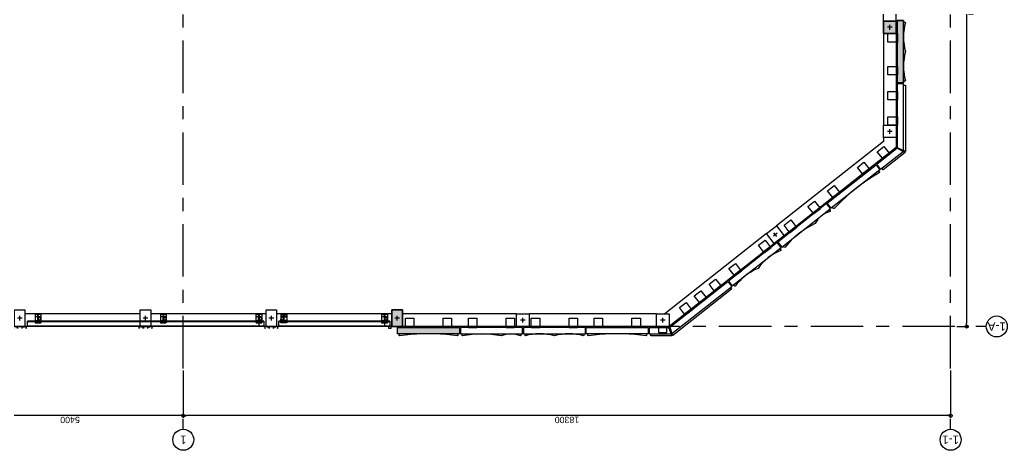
# Model space of a CAD drawing. Header units: millimetres. Extents: x 2519235 to 7246330, y 25937 to 201821.
# Drawn here: x 2951059 to 2974609, y 132537 to 142797 of the extents above; entities that cross this region are included whole.
import ezdxf
from ezdxf.enums import TextEntityAlignment as Align

# ---------------------------------------------------------------- set-up
doc = ezdxf.new("R2010")
doc.units = ezdxf.units.MM
doc.set_wipeout_variables(frame=1)
for name, pattern in [('DXK_LINE_DOT2', [3.9198, 1.9599, -1.9599]), ('HIDDEN2', [4.7625, 3.175, -1.5875]), ('TA_GL_005.00000', [13.75, 5, -1.25, 1.25, -1.25, 5])]:
    doc.linetypes.add(name, pattern=pattern)
for name, color, linetype in [('000 - 0_SYM_DWG_GRID-BUBBLE_MAIN_COLOR_1', 7, 'Continuous'), ('000 - 0_SYM_DWG_GRIDLINE_MAIN_COLOR_1', 7, 'Continuous'), ('000 - 0_SYM_DWG_GRIDLINE_MAIN_COLOR_251', 7, 'Continuous'), ('000 - CONCRETE_COL_CUT_COLOR_1', 7, 'Continuous'), ('000 - CONCRETE_COL_CUT_COLOR_5', 7, 'Continuous'), ('000 - CONCRETE_COL_HATCH_', 7, 'Continuous'), ('000 - CONCRETE_COL_WIPEOUT_', 7, 'Continuous'), ('000 - CONCRETE_PRECAST_CUT_COLOR_4', 7, 'Continuous'), ('010 - ASPG_DIMS_NOM', 7, 'Continuous'), ('_BOLT-M10', 7, 'Continuous'), ('_C-SC', 7, 'Continuous'), ('_Hatch', 7, 'Continuous'), ('_LOUVER-SB', 7, 'Continuous'), ('_PLATE-200', 7, 'Continuous'), ('_Wall-PRECAST', 7, 'Continuous'), ('A-GENM', 7, 'Continuous'), ('A-GLAZ-CURT', 7, 'Continuous'), ('S-COLS-E', 7, 'Continuous'), ('Xref-PLAN-106.940$0$_Beam', 7, 'Continuous'), ('Xref-PLAN-106.940$0$_C300x300', 7, 'Continuous'), ('Xref-PLAN-106.940$0$_C400-250', 7, 'Continuous')]:
    doc.layers.add(name, color=color, linetype=linetype)
doc.styles.add('Arial', font='arial.ttf', dxfattribs={"height": 300})
doc.styles.add('FAMELINE_FOR_CKST', font='arial.ttf')
doc.styles.add('TA', font='', dxfattribs={"height": 4.5})
doc.styles.get('TA').set_extended_font_data('Cordia New')
doc.dimstyles.new('FAMELINE-CKST_C-C', dxfattribs={"dimtxt": 0.3, "dimasz": 0.15, "dimexe": 0.1, "dimexo": 0.1, "dimgap": 0.05, "dimtad": 1, "dimzin": 0, "dimdsep": 46, "dimtxsty": 'FAMELINE_FOR_CKST', "dimblk": 'ORIGIN', "dimblk1": 'ORIGIN', "dimblk2": 'ORIGIN', "dimsah": 1, "dimcen": 0.1, "dimdle": 0.1, "dimclrd": 7, "dimclre": 7, "dimclrt": 7, "dimadec": 0, "dimazin": 0, "dimtfac": 1, "dimtix": 1, "dimtmove": 2, "dimatfit": 3, "dimfxl": 1, "dimtolj": 1, "dimtzin": 0, "dimlwd": -1, "dimlwe": -1, "dimarcsym": 0})
pattern_1 = [(45, (-1941.0177, -2436.031), (-3.367596, 3.367596), []), (45, (-1941.0177, -2433.6497), (-3.367596, 3.367596), [])]

# ---------------------------------------------------------------- blocks, each defined once
blk = doc.blocks.new('_C-SC')
at = {"layer": '_Hatch'}
h = blk.add_hatch(dxfattribs=at)
h.set_pattern_fill('STEEL', scale=1.5)
h.set_pattern_definition(pattern_1)
h.paths.add_polyline_path([(3, 67), (3, 3, 0.414214), (13, -7), (50, -7), (50, -15), (-50, -15), (-50, -7), (-13, -7, 0.414214), (-3, 3), (-3, 67, 0.414214), (-13, 77), (-50, 77), (-50, 85), (50, 85), (50, 77), (13, 77, 0.414214)])
at = {"color": 7, "linetype": 'Continuous'}
for p, q in [((70, 135), (-70, 135)), ((-70, 135), (-70, -25)), ((70, 135), (70, -25))]:
    blk.add_line(p, q, dxfattribs=at)
at = {"color": 7, "linetype": 'DXK_LINE_DOT2'}
for p, q in [((-70, 135), (-70, -25)), ((70, 135), (-70, 135)), ((70, -25), (70, 135))]:
    blk.add_line(p, q, dxfattribs=at)
at = {"color": 7, "linetype": 'HIDDEN2'}
for p, q in [((-70, -25), (-70, -65)), ((-70, -30), (-70, -65)), ((-70, -65), (70, -65)), ((-70, -65), (70, -65)), ((70, -65), (70, -25)), ((70, -30), (70, -65))]:
    blk.add_line(p, q, dxfattribs=at)
at = {"color": 7}
blk.add_lwpolyline([(-50, 85), (50, 85), (50, 77), (13, 77, 0.414214), (3, 67), (3, 3, 0.414214), (13, -7), (50, -7), (50, -15), (-50, -15), (-50, -7), (-13, -7, 0.414214), (-3, 3), (-3, 67, 0.414214), (-13, 77), (-50, 77)], format="xyb", close=True, dxfattribs=at)
for points in [[(63, 60), (3, 60), (3, 10), (63, 10)], [(63, 60), (8, 60), (8, 10), (63, 10)]]:
    blk.add_lwpolyline(points, close=True, dxfattribs=at)
at = {"layer": '_BOLT-M10', "color": 7}
for p, q in [((-12, 115), (12, 115)), ((16, 35), (-10, 35)), ((3, 42), (-3, 42)), ((3, 28), (-3, 28)), ((0, 128), (0, 102)), ((8, 42), (3, 42)), ((8, 28), (3, 28))]:
    blk.add_line(p, q, dxfattribs=at)
blk.add_lwpolyline([(-8, 110), (0, 106), (8, 110), (8, 120), (0, 124), (-8, 120)], close=True, dxfattribs=at)
for radius in [10, 6.93]:
    blk.add_circle((0, 115), radius, dxfattribs=at)
at = {"layer": 'Defpoints', "color": 7}
for p, q in [((6, -6), (-6, 6)), ((-6, -6), (6, 6))]:
    blk.add_line(p, q, dxfattribs=at)
at = {"layer": 'Defpoints', "color": 7, "linetype": 'HIDDEN2'}
for p, q in [((-12, -45), (12, -45)), ((0, -58), (0, -32))]:
    blk.add_line(p, q, dxfattribs=at)
blk.add_lwpolyline([(-8, -40), (0, -36), (8, -40), (8, -50), (0, -54), (-8, -50)], close=True, dxfattribs=at)
for radius in [10, 6.93]:
    blk.add_circle((0, -45), radius, dxfattribs=at)
blk = doc.blocks.new('_PP-LOUVER')
at = {"layer": '_Hatch'}
h = blk.add_hatch(dxfattribs=at)
h.set_pattern_fill('STEEL', scale=1.5)
h.set_pattern_definition(pattern_1)
h.paths.add_polyline_path([(3, 67), (3, 3, 0.414214), (13, -7), (50, -7), (50, -15), (-50, -15), (-50, -7), (-13, -7, 0.414214), (-3, 3), (-3, 67, 0.414214), (-13, 77), (-50, 77), (-50, 85), (50, 85), (50, 77), (13, 77, 0.414214)])
at = {"color": 7, "linetype": 'Continuous'}
for p, q in [((70, 135), (-70, 135)), ((-70, 135), (-70, -25)), ((70, 135), (70, -25))]:
    blk.add_line(p, q, dxfattribs=at)
at = {"color": 7, "linetype": 'DXK_LINE_DOT2'}
for p, q in [((-70, 135), (-70, -25)), ((70, 135), (-70, 135)), ((70, -25), (70, 135))]:
    blk.add_line(p, q, dxfattribs=at)
at = {"color": 7, "linetype": 'HIDDEN2'}
for p, q in [((-70, -25), (-70, -65)), ((-70, -30), (-70, -65)), ((-70, -65), (70, -65)), ((-70, -65), (70, -65)), ((70, -65), (70, -25)), ((70, -30), (70, -65))]:
    blk.add_line(p, q, dxfattribs=at)
at = {"color": 7}
blk.add_lwpolyline([(-50, 85), (50, 85), (50, 77), (13, 77, 0.414214), (3, 67), (3, 3, 0.414214), (13, -7), (50, -7), (50, -15), (-50, -15), (-50, -7), (-13, -7, 0.414214), (-3, 3), (-3, 67, 0.414214), (-13, 77), (-50, 77)], format="xyb", close=True, dxfattribs=at)
for points in [[(63, 60), (3, 60), (3, 10), (63, 10)], [(63, 60), (8, 60), (8, 10), (63, 10)]]:
    blk.add_lwpolyline(points, close=True, dxfattribs=at)
at = {"layer": '_BOLT-M10', "color": 7}
for p, q in [((-12, 115), (12, 115)), ((16, 35), (-10, 35)), ((3, 42), (-3, 42)), ((3, 28), (-3, 28)), ((0, 128), (0, 102)), ((8, 42), (3, 42)), ((8, 28), (3, 28))]:
    blk.add_line(p, q, dxfattribs=at)
blk.add_lwpolyline([(-8, 110), (0, 106), (8, 110), (8, 120), (0, 124), (-8, 120)], close=True, dxfattribs=at)
for radius in [10, 6.93]:
    blk.add_circle((0, 115), radius, dxfattribs=at)
at = {"layer": 'Defpoints', "color": 7}
for p, q in [((6, -6), (-6, 6)), ((-6, -6), (6, 6))]:
    blk.add_line(p, q, dxfattribs=at)
at = {"layer": 'Defpoints', "color": 7, "linetype": 'HIDDEN2'}
for p, q in [((-12, -45), (12, -45)), ((0, -58), (0, -32))]:
    blk.add_line(p, q, dxfattribs=at)
blk.add_lwpolyline([(-8, -40), (0, -36), (8, -40), (8, -50), (0, -54), (-8, -50)], close=True, dxfattribs=at)
for radius in [10, 6.93]:
    blk.add_circle((0, -45), radius, dxfattribs=at)
blk = doc.blocks.new('*U360')
at = {"color": 7}
for p, q in [((125, -25), (-2525, -25)), ((-2525, -145), (-2525, -25)), ((-2525, -30), (125, -30)), ((-2525, -35), (125, -35)), ((-2525, -135), (125, -135)), ((-2525, -140), (125, -140)), ((-2525, -145), (125, -145)), ((125, -25), (125, -145))]:
    blk.add_line(p, q, dxfattribs=at)
at = {"layer": 'Defpoints', "color": 7}
for p, q in [((6, -6), (-6, 6)), ((-6, -6), (6, 6)), ((0, 0), (0, -145))]:
    blk.add_line(p, q, dxfattribs=at)
blk = doc.blocks.new('*U359')
at = {"color": 7}
for p, q in [((125, -25), (-5515, -25)), ((-5515, -145), (-5515, -25)), ((-5515, -30), (125, -30)), ((-5515, -35), (125, -35)), ((-5515, -135), (125, -135)), ((-5515, -140), (125, -140)), ((-5515, -145), (125, -145)), ((125, -25), (125, -145))]:
    blk.add_line(p, q, dxfattribs=at)
at = {"layer": 'Defpoints', "color": 7}
for p, q in [((6, -6), (-6, 6)), ((-6, -6), (6, 6)), ((0, 0), (0, -145))]:
    blk.add_line(p, q, dxfattribs=at)
blk = doc.blocks.new('Enrance Curtain Wall Panel Edge 5a - Enrance Curtain Wall Panel Edge 5a-28915756-ENTRANCE 1 - LOWER ROOF LEVEL PLAN')
at = {"color": 7}
for p, q in [((150, 5875), (150, 6125)), ((150, 6125), (150, 5875)), ((150, 6125), (150, 5875)), ((150, 5875), (150, 6125)), ((150, 6125), (150, 5875)), ((155, 6110), (150, 6110)), ((171, 6080), (150, 6080)), ((150, 6050), (200, 6050)), ((150, 5950), (200, 5950)), ((171, 5920), (150, 5920)), ((155, 5890), (150, 5890)), ((155, 6055), (155, 6110)), ((200, 6055), (155, 6055)), ((200, 5945), (155, 5945)), ((155, 5945), (155, 5890)), ((150, 2875), (150, 3125)), ((150, 2875), (150, 3125)), ((150, 3125), (150, 2875)), ((150, 2875), (150, 3125)), ((150, 3125), (150, 2875)), ((155, 3110), (150, 3110)), ((171, 3080), (150, 3080)), ((155, 3055), (155, 3110)), ((150, 3050), (200, 3050)), ((150, 2950), (200, 2950)), ((171, 2920), (150, 2920)), ((155, 2890), (150, 2890)), ((200, 3055), (155, 3055)), ((200, 2945), (155, 2945)), ((155, 2945), (155, 2890)), ((150, -125), (150, 125)), ((150, 125), (150, -125)), ((150, 125), (150, -125)), ((150, -125), (150, 125)), ((150, 125), (150, -125)), ((155, 110), (150, 110)), ((171, 80), (150, 80)), ((150, 50), (200, 50)), ((155, 55), (155, 110)), ((200, 55), (155, 55)), ((150, -50), (200, -50)), ((171, -80), (150, -80)), ((155, -110), (150, -110)), ((200, -55), (155, -55)), ((155, -55), (155, -110)), ((150, -2875), (150, -3125)), ((150, -2875), (150, -3125)), ((150, -2875), (150, -3125)), ((150, -3125), (150, -2875)), ((150, -2875), (150, -3125)), ((155, -2890), (150, -2890)), ((171, -2920), (150, -2920)), ((150, -2950), (200, -2950)), ((150, -3050), (200, -3050)), ((155, -2945), (155, -2890)), ((200, -2945), (155, -2945)), ((200, -3055), (155, -3055)), ((155, -3055), (155, -3110)), ((171, -3080), (150, -3080)), ((155, -3110), (150, -3110))]:
    blk.add_line(p, q, dxfattribs=at)
for centre, radius, start, end in [((-165, 4360), 1830, 78.4825, 80.0828), ((-165, 4360), 1830, 78.4842, 80.0816), ((-165, 4360), 1830, 79.6928, 80.0838), ((-165, 4360), 1827, 78.4632, 80.0667), ((-165, 7640), 1827, 279.9333, 281.5368), ((-165, 7640), 1830, 279.9172, 281.5175), ((-165, 7640), 1830, 279.9184, 281.5158), ((-165, 7640), 1830, 279.9162, 280.3072), ((-165, 1360), 1830, 78.4825, 80.0828), ((-165, 1360), 1830, 79.6928, 80.0838), ((-165, 1360), 1830, 78.4842, 80.0816), ((-165, 1360), 1827, 78.4632, 80.0667), ((-165, 4640), 1827, 279.9333, 281.5368), ((-165, 4640), 1830, 279.9172, 281.5175), ((-165, 4640), 1830, 279.9184, 281.5158), ((-165, 4640), 1830, 279.9162, 280.3072), ((-165, -1640), 1830, 78.4825, 80.0828), ((-165, -1640), 1830, 78.4842, 80.0816), ((-165, -1640), 1830, 79.6928, 80.0838), ((-165, -1640), 1827, 78.4632, 80.0667), ((-165, 1640), 1827, 279.9333, 281.5368), ((-165, 1640), 1830, 279.9172, 281.5175), ((-165, 1640), 1830, 279.9184, 281.5158), ((-165, 1640), 1830, 279.9162, 280.3072), ((-165, -4640), 1830, 78.4825, 80.0828), ((-165, -4640), 1830, 78.4842, 80.0816), ((-165, -4640), 1830, 79.6928, 80.0838), ((-165, -4640), 1827, 78.4632, 80.0667), ((-165, -1360), 1827, 279.9333, 281.5368), ((-165, -1360), 1830, 279.9172, 281.5175), ((-165, -1360), 1830, 279.9184, 281.5158), ((-165, -1360), 1830, 279.9162, 280.3072)]:
    blk.add_arc(centre, radius, start, end, dxfattribs=at)
blk = doc.blocks.new('Xref-PLAN-106.940$0$_C300-300')
at = {"color": 7}
blk.add_lwpolyline([(-150, 0), (150, 0), (150, -300), (-150, -300)], close=True, dxfattribs=at)
at = {"layer": 'Defpoints', "color": 7}
for p, q in [((-56, -150), (56, -150)), ((0, -94), (0, -206))]:
    blk.add_line(p, q, dxfattribs=at)
blk = doc.blocks.new('Xref-PLAN-106.940$0$_C400-250')
at = {"color": 7}
blk.add_lwpolyline([(125, 0), (125, -400), (-125, -400), (-125, 0)], close=True, dxfattribs=at)
at = {"layer": 'Defpoints', "color": 7}
for p, q in [((-56, -200), (56, -200)), ((0, -144), (0, -256))]:
    blk.add_line(p, q, dxfattribs=at)
blk = doc.blocks.new('Xref-PLAN-106.940')
at = {"layer": 'Xref-PLAN-106.940$0$_Beam', "color": 7}
for p, q in [((121523, 21280), (124034, 23258)), ((124334, 23258), (127369, 23258)), ((127669, 23258), (130394, 23258)), ((130644, 23258), (133394, 23258)), ((133644, 23258), (136394, 23258)), ((136644, 23258), (139394, 23258)), ((121709, 21044), (124138, 22958)), ((124334, 22958), (127369, 22958)), ((127669, 22958), (130394, 22958)), ((130644, 22958), (133394, 22958)), ((133644, 22958), (136394, 22958)), ((136644, 22958), (139394, 22958)), ((118619, 18992), (121288, 21094)), ((118919, 18846), (121473, 20859)), ((118619, 18758), (118619, 18992)), ((118919, 18758), (118919, 18846)), ((118619, 16278), (118619, 18458)), ((118919, 16278), (118919, 18458)), ((118619, 15978), (118619, 12481)), ((118919, 15978), (118919, 12481))]:
    blk.add_line(p, q, dxfattribs=at)
at = {"layer": 'Xref-PLAN-106.940$0$_C300x300', "color": 7}
for p in [(124184, 23258), (127519, 23258), (118769, 18758), (118769, 16278)]:
    blk.add_blockref('Xref-PLAN-106.940$0$_C300-300', p, dxfattribs=at)
at = {"layer": 'Xref-PLAN-106.940$0$_C300x300', "color": 7, "rotation": 38.23393385939269}
blk.add_blockref('Xref-PLAN-106.940$0$_C300-300', (121406, 21187), dxfattribs=at)
at = {"layer": 'Xref-PLAN-106.940$0$_C400-250', "color": 7}
for p in [(130519, 23258), (133519, 23258), (136519, 23258), (139519, 23258)]:
    blk.add_blockref('Xref-PLAN-106.940$0$_C400-250', p, dxfattribs=at)
blk = doc.blocks.new('*U1938')
at = {"layer": '000 - 0_SYM_DWG_GRIDLINE_MAIN_COLOR_1', "color": 7}
blk.add_line((49, 0), (44, 0), dxfattribs=at)
blk.add_circle((54, 0), 5, dxfattribs=at)
at = {"layer": '000 - 0_SYM_DWG_GRIDLINE_MAIN_COLOR_251', "color": 7, "linetype": 'ByBlock', "ltscale": 5}
blk.add_line((20, 0), (-357, 0), dxfattribs=at)
at = {"layer": '000 - 0_SYM_DWG_GRIDLINE_MAIN_COLOR_251', "color": 7}
for p in [(-337, 0), (0, 0)]:
    blk.add_point(p, dxfattribs=at)
at = {"color": 7, "style": 'TA', "flags": 1}
blk.add_attdef('LOCATION', (6, -6), '', height=4.5, rotation=270, dxfattribs=at)
at = {"layer": '000 - 0_SYM_DWG_GRID-BUBBLE_MAIN_COLOR_1', "color": 7, "style": 'Arial'}
blk.add_attdef('GRID-HEAD', text='', height=4, rotation=270, dxfattribs=at).set_placement((54, 0), align=Align.MIDDLE_CENTER)
blk = doc.blocks.new('*U1937')
at = {"layer": '000 - 0_SYM_DWG_GRIDLINE_MAIN_COLOR_1', "color": 7}
blk.add_line((49, 0), (44, 0), dxfattribs=at)
blk.add_circle((54, 0), 5, dxfattribs=at)
at = {"layer": '000 - 0_SYM_DWG_GRIDLINE_MAIN_COLOR_251', "color": 7, "linetype": 'ByBlock', "ltscale": 5}
blk.add_line((20, 0), (-357, 0), dxfattribs=at)
at = {"layer": '000 - 0_SYM_DWG_GRIDLINE_MAIN_COLOR_251', "color": 7}
for p in [(-337, 0), (0, 0)]:
    blk.add_point(p, dxfattribs=at)
at = {"color": 7, "style": 'TA', "flags": 1}
blk.add_attdef('LOCATION', (6, -6), '', height=4.5, rotation=270, dxfattribs=at)
at = {"layer": '000 - 0_SYM_DWG_GRID-BUBBLE_MAIN_COLOR_1', "color": 7, "style": 'Arial'}
blk.add_attdef('GRID-HEAD', text='', height=4, rotation=270, dxfattribs=at).set_placement((54, 0), align=Align.MIDDLE_CENTER)
blk = doc.blocks.new('*U1098')
at = {"layer": '000 - 0_SYM_DWG_GRIDLINE_MAIN_COLOR_1', "color": 7}
blk.add_line((17, 0), (12, 0), dxfattribs=at)
blk.add_circle((22, 0), 5, dxfattribs=at)
at = {"layer": '000 - 0_SYM_DWG_GRIDLINE_MAIN_COLOR_251', "color": 7, "linetype": 'ByBlock', "ltscale": 5}
blk.add_line((2, 0), (-866, 0), dxfattribs=at)
at = {"layer": '000 - 0_SYM_DWG_GRIDLINE_MAIN_COLOR_251', "color": 7}
blk.add_point((0, 0), dxfattribs=at)
at = {"color": 7, "style": 'TA', "flags": 1}
blk.add_attdef('LOCATION', (6, -6), '', height=4.5, rotation=270, dxfattribs=at)
at = {"layer": '000 - 0_SYM_DWG_GRID-BUBBLE_MAIN_COLOR_1', "color": 7, "style": 'Arial'}
blk.add_attdef('GRID-HEAD', text='', height=4, rotation=180, dxfattribs=at).set_placement((22, 0), align=Align.MIDDLE_CENTER)
blk = doc.blocks.new('_Origin')
at = {"color": 7, "linetype": 'ByBlock', "lineweight": -2}
blk.add_line((0, 0), (-1, 0), dxfattribs=at)
blk.add_circle((0, 0), 0.5, dxfattribs=at)
blk = doc.blocks.new('*D1932')
at = {"layer": '010 - ASPG_DIMS_NOM', "color": 7, "transparency": 16777216}
for p, q in [((-18300, 1050), (-18300, 2175)), ((-18225, 2125), (-75, 2125)), ((0, 1050), (0, 2175))]:
    blk.add_line(p, q, dxfattribs=at)
at = {"layer": 'Defpoints', "color": 7, "transparency": 16777216}
for p in [(0, 2125), (-18300, 1000), (0, 1000)]:
    blk.add_point(p, dxfattribs=at)
at = {"layer": '010 - ASPG_DIMS_NOM', "color": 7, "transparency": 16777216, "xscale": 75, "yscale": 75, "zscale": 75, "rotation": 180}
blk.add_blockref('_Origin', (-18300, 2125), dxfattribs=at)
at = {"layer": '010 - ASPG_DIMS_NOM', "color": 7, "transparency": 16777216, "xscale": 75, "yscale": 75, "zscale": 75}
blk.add_blockref('_Origin', (0, 2125), dxfattribs=at)
at = {"layer": '010 - ASPG_DIMS_NOM', "color": 7, "transparency": 16777216, "insert": (-9150, 2227), "char_height": 150, "attachment_point": 5, "style": 'FAMELINE_FOR_CKST'}
blk.add_mtext('\\A1;18300', dxfattribs=at)
blk = doc.blocks.new('*D1933')
at = {"layer": '010 - ASPG_DIMS_NOM', "color": 7, "transparency": 16777216}
for p, q in [((0, 1050), (0, 2175)), ((75, 2125), (5325, 2125)), ((5400, 1050), (5400, 2175))]:
    blk.add_line(p, q, dxfattribs=at)
at = {"layer": 'Defpoints', "color": 7, "transparency": 16777216}
for p in [(5400, 2125), (0, 1000), (5400, 1000)]:
    blk.add_point(p, dxfattribs=at)
at = {"layer": '010 - ASPG_DIMS_NOM', "color": 7, "transparency": 16777216, "xscale": 75, "yscale": 75, "zscale": 75, "rotation": 180}
blk.add_blockref('_Origin', (0, 2125), dxfattribs=at)
at = {"layer": '010 - ASPG_DIMS_NOM', "color": 7, "transparency": 16777216, "xscale": 75, "yscale": 75, "zscale": 75}
blk.add_blockref('_Origin', (5400, 2125), dxfattribs=at)
at = {"layer": '010 - ASPG_DIMS_NOM', "color": 7, "transparency": 16777216, "insert": (2700, 2227), "char_height": 150, "attachment_point": 5, "style": 'FAMELINE_FOR_CKST'}
blk.add_mtext('\\A1;5400', dxfattribs=at)
blk = doc.blocks.new('*D1935')
at = {"layer": '010 - ASPG_DIMS_NOM', "color": 7, "transparency": 16777216}
for p, q in [((-18450, 0), (-18731, 0)), ((-18681, -15335), (-18681, -75)), ((-18450, -15410), (-18731, -15410))]:
    blk.add_line(p, q, dxfattribs=at)
at = {"layer": 'Defpoints', "color": 7, "transparency": 16777216}
for p in [(-18681, 0), (-18400, 0), (-18400, -15410)]:
    blk.add_point(p, dxfattribs=at)
at = {"layer": '010 - ASPG_DIMS_NOM', "color": 7, "transparency": 16777216, "xscale": 75, "yscale": 75, "zscale": 75}
for p, rotation in [((-18681, 0), 90), ((-18681, -15410), 270)]:
    blk.add_blockref('_Origin', p, dxfattribs=dict(at, rotation=rotation))
at = {"layer": '010 - ASPG_DIMS_NOM', "color": 7, "transparency": 16777216, "insert": (-18783, -7705), "char_height": 150, "attachment_point": 5, "rotation": 90, "style": 'FAMELINE_FOR_CKST'}
blk.add_mtext('\\A1;15410', dxfattribs=at)
blk = doc.blocks.new('*U2082')
at = {"layer": '000 - CONCRETE_COL_HATCH_'}
h = blk.add_hatch(dxfattribs=at)
h.set_pattern_fill('AR-CONC', scale=0.04)
h.set_pattern_definition([(50, (-3855.6627, -797166.8257), (7.28738676, -0.63756342), [0.762, -8.382]), (355, (-3855.663, -797166.826), (-1.40973686, 7.64227381), [0.6096, -6.70562337]), (100.4514447, (-3855.0554, -797166.879), (5.877649884, 7.004710076), [0.64760035, -7.123609784]), (46.1842, (-3855.663, -797164.794), (10.84316164, -1.68169312), [1.143, -12.573]), (96.6355576, (-3854.759, -797164.934), (9.49616536, 9.89704498), [0.97140093, -10.68542433]), (351.1841512, (-3855.663, -797164.794), (9.49616536, 9.89704498), [0.91439868, -10.05838928]), (21, (-3854.6467, -797165.3017), (6.06457565, -4.090607927), [0.762, -8.382]), (326, (-3854.647, -797165.302), (2.472081134, 7.367518645), [0.6096, -6.7056]), (71.451445, (-3854.141, -797165.6426), (8.53665677, 3.276910755), [0.64760035, -7.123597504]), (37.5, (-3855.6627, -797166.8257), (0.12354413, 3.382201555), [0, -6.62432, 0, -6.8072, 0, -6.731]), (7.5, (-3855.6627, -797166.8257), (2.6727865, 4.007222993), [0, -3.88112, 0, -6.47192, 0, -2.5654]), (327.5, (-3857.9283, -797166.8257), (5.423623807, -0.22914976), [0, -2.54, 0, -7.9248, 0, -10.5156]), (317.5, (-3858.9443, -797166.8257), (5.925167255, 1.01705964), [0, -3.302, 0, -5.26288, 0, -7.4676])])
h.paths.add_polyline_path([(0, 0), (-150, 0), (-150, 40), (-190, 40), (-200, 50), (-178, 126), (-163, 213), (-153, 301), (-150, 390), (-153, 479), (-163, 567), (-178, 654), (-200, 740), (-178, 826), (-163, 913), (-153, 1001), (-150, 1090), (-153, 1179), (-163, 1267), (-178, 1354), (-200, 1430), (-190, 1440), (-150, 1440), (-150, 1480), (0, 1480)])
at = {"layer": '000 - CONCRETE_COL_CUT_COLOR_1', "color": 7, "lineweight": -2}
blk.add_lwpolyline([(0, 0), (-150, 0), (-150, 40), (-190, 40), (-200, 50), (-178, 126), (-163, 213), (-153, 301), (-150, 390), (-153, 479), (-163, 567), (-178, 654), (-200, 740), (-178, 826), (-163, 913), (-153, 1001), (-150, 1090), (-153, 1179), (-163, 1267), (-178, 1354), (-200, 1430), (-190, 1440), (-150, 1440), (-150, 1480), (0, 1480), (0, 1480), (0, 1480), (0, 1480), (0, 1480), (0, 1480), (0, 1480), (0, 1480), (0, 1480), (0, 1480), (0, 1480), (0, 1480), (0, 1480), (0, 1480), (0, 1480), (0, 1480), (0, 1480), (0, 1480), (0, 1480), (0, 1480), (0, 1480), (0, 1480), (0, 1480), (0, 1480)], close=True, dxfattribs=at)
blk = doc.blocks.new('*U2084')
at = {"layer": '000 - CONCRETE_COL_HATCH_'}
h = blk.add_hatch(dxfattribs=at)
h.set_pattern_fill('AR-CONC', scale=0.04)
h.set_pattern_definition([(50, (60680, -847686.821), (7.28738676, -0.63756342), [0.762, -8.382]), (355, (60680, -847686.821), (-1.40973686, 7.64227381), [0.6096, -6.70562337]), (100.4514447, (60680.607, -847686.874), (5.877649884, 7.004710076), [0.64760035, -7.123609784]), (46.1842, (60680, -847684.789), (10.84316164, -1.68169312), [1.143, -12.573]), (96.6355576, (60680.904, -847684.929), (9.49616536, 9.89704498), [0.97140093, -10.68542433]), (351.1841512, (60680, -847684.789), (9.49616536, 9.89704498), [0.91439868, -10.05838928]), (21, (60681.016, -847685.297), (6.06457565, -4.090607927), [0.762, -8.382]), (326, (60681.016, -847685.297), (2.472081134, 7.367518645), [0.6096, -6.7056]), (71.451445, (60681.5214, -847685.638), (8.53665677, 3.276910755), [0.64760035, -7.123597504]), (37.5, (60680, -847686.8212), (0.12354413, 3.382201555), [0, -6.62432, 0, -6.8072, 0, -6.731]), (7.5, (60680, -847686.8212), (2.6727865, 4.007222993), [0, -3.88112, 0, -6.47192, 0, -2.5654]), (327.5, (60677.7343, -847686.8212), (5.423623807, -0.22914976), [0, -2.54, 0, -7.9248, 0, -10.5156]), (317.5, (60676.7183, -847686.821), (5.925167255, 1.017059641), [0, -3.302, 0, -5.26288, 0, -7.4676])])
h.paths.add_polyline_path([(0, 0), (0, 150), (40, 150), (40, 190), (50, 200), (319, 168), (600, 152), (880, 152), (1161, 168), (1430, 200), (1440, 190), (1440, 150), (1480, 150), (1480, 0)])
at = {"layer": '000 - CONCRETE_COL_CUT_COLOR_1', "color": 7, "lineweight": -2}
blk.add_lwpolyline([(0, 0), (0, 150), (40, 150), (40, 190), (50, 200), (319, 168), (600, 152), (880, 152), (1161, 168), (1430, 200), (1440, 190), (1440, 150), (1480, 150), (1480, 0), (1480, 0), (1480, 0), (1480, 0), (1480, 0), (1480, 0), (1480, 0), (1480, 0), (1480, 0), (1480, 0), (1480, 0), (1480, 0), (1480, 0), (1480, 0), (1480, 0), (1480, 0), (1480, 0), (1480, 0), (1480, 0), (1480, 0), (1480, 0), (1480, 0), (1480, 0), (1480, 0), (1480, 0), (1480, 0), (1480, 0), (1480, 0), (1480, 0), (1480, 0), (1480, 0), (1480, 0), (1480, 0), (1480, 0), (1480, 0)], close=True, dxfattribs=at)
blk = doc.blocks.new('*U2094')
at = {"layer": '000 - CONCRETE_COL_HATCH_'}
h = blk.add_hatch(dxfattribs=at)
h.set_pattern_fill('AR-CONC', scale=0.04)
h.set_pattern_definition([(50, (500, -831306.8257), (7.28738676, -0.63756342), [0.762, -8.382]), (355, (500, -831306.826), (-1.40973686, 7.64227381), [0.6096, -6.70562337]), (100.4514447, (500.607, -831306.879), (5.877649884, 7.004710076), [0.64760035, -7.123609784]), (46.1842, (500, -831304.794), (10.84316164, -1.68169312), [1.143, -12.573]), (96.6355576, (500.904, -831304.934), (9.49616536, 9.89704498), [0.97140093, -10.68542433]), (351.1841512, (500, -831304.794), (9.49616536, 9.89704498), [0.91439868, -10.05838928]), (21, (501.016, -831305.3017), (6.06457565, -4.090607927), [0.762, -8.382]), (326, (501.016, -831305.302), (2.472081134, 7.367518645), [0.6096, -6.7056]), (71.451445, (501.5214, -831305.6426), (8.53665677, 3.276910755), [0.64760035, -7.123597504]), (37.5, (500, -831306.8257), (0.12354413, 3.382201555), [0, -6.62432, 0, -6.8072, 0, -6.731]), (7.5, (500, -831306.8257), (2.6727865, 4.007222993), [0, -3.88112, 0, -6.47192, 0, -2.5654]), (327.5, (497.7343, -831306.8257), (5.423623807, -0.22914976), [0, -2.54, 0, -7.9248, 0, -10.5156]), (317.5, (496.7183, -831306.8257), (5.925167255, 1.01705964), [0, -3.302, 0, -5.26288, 0, -7.4676])])
h.paths.add_polyline_path([(0, 0), (250, 0), (250, 400), (0, 400)])
at = {"layer": '000 - CONCRETE_COL_CUT_COLOR_1', "color": 7, "lineweight": -2}
blk.add_lwpolyline([(0, 0), (250, 0), (250, 400), (0, 400), (0, 400), (0, 400), (0, 400), (0, 400), (0, 400), (0, 400), (0, 400), (0, 400), (0, 400), (0, 400), (0, 400), (0, 400), (0, 400), (0, 400), (0, 400), (0, 400), (0, 400), (0, 400), (0, 400), (0, 400), (0, 400), (0, 400), (0, 400), (0, 400), (0, 400), (0, 400), (0, 400), (0, 400), (0, 400), (0, 400), (0, 400), (0, 400), (0, 400), (0, 400), (0, 400), (0, 400), (0, 400), (0, 400), (0, 400), (0, 400), (0, 400), (0, 400), (0, 400), (0, 400)], close=True, dxfattribs=at)
blk = doc.blocks.new('*U2095')
at = {"layer": '000 - CONCRETE_COL_HATCH_'}
h = blk.add_hatch(dxfattribs=at)
h.set_pattern_fill('AR-CONC', scale=0.04)
h.set_pattern_definition([(50, (600, -835906.8257), (7.28738676, -0.63756342), [0.762, -8.382]), (355, (600, -835906.826), (-1.40973686, 7.64227381), [0.6096, -6.70562337]), (100.4514447, (600.607, -835906.879), (5.877649884, 7.004710076), [0.64760035, -7.123609784]), (46.1842, (600, -835904.794), (10.84316164, -1.68169312), [1.143, -12.573]), (96.6355576, (600.904, -835904.934), (9.49616536, 9.89704498), [0.97140093, -10.68542433]), (351.1841512, (600, -835904.794), (9.49616536, 9.89704498), [0.91439868, -10.05838928]), (21, (601.016, -835905.3017), (6.06457565, -4.090607927), [0.762, -8.382]), (326, (601.016, -835905.302), (2.472081134, 7.367518645), [0.6096, -6.7056]), (71.451445, (601.5214, -835905.6426), (8.53665677, 3.276910755), [0.64760035, -7.123597504]), (37.5, (600, -835906.8257), (0.12354413, 3.382201555), [0, -6.62432, 0, -6.8072, 0, -6.731]), (7.5, (600, -835906.8257), (2.6727865, 4.007222993), [0, -3.88112, 0, -6.47192, 0, -2.5654]), (327.5, (597.7343, -835906.8257), (5.423623807, -0.22914976), [0, -2.54, 0, -7.9248, 0, -10.5156]), (317.5, (596.7183, -835906.8257), (5.925167255, 1.01705964), [0, -3.302, 0, -5.26288, 0, -7.4676])])
h.paths.add_polyline_path([(0, 0), (300, 0), (300, 300), (0, 300)])
at = {"layer": '000 - CONCRETE_COL_CUT_COLOR_1', "color": 7, "lineweight": -2}
blk.add_lwpolyline([(0, 0), (300, 0), (300, 300), (0, 300), (0, 300), (0, 300), (0, 300), (0, 300), (0, 300), (0, 300), (0, 300), (0, 300), (0, 300), (0, 300), (0, 300), (0, 300), (0, 300), (0, 300), (0, 300), (0, 300), (0, 300), (0, 300), (0, 300), (0, 300), (0, 300), (0, 300), (0, 300), (0, 300), (0, 300), (0, 300), (0, 300), (0, 300), (0, 300), (0, 300), (0, 300), (0, 300), (0, 300), (0, 300), (0, 300), (0, 300), (0, 300), (0, 300), (0, 300), (0, 300), (0, 300), (0, 300), (0, 300), (0, 300)], close=True, dxfattribs=at)
blk = doc.blocks.new('W-1-PP17-ENT1_REV02_20260415-161303_PP17_ENT1_MAIN_DIMS_PL')
at = {"layer": '000 - 0_SYM_DWG_GRIDLINE_MAIN_COLOR_251', "color": 7, "linetype": 'TA_GL_005.00000'}
for name, p, xscale, yscale, zscale, rotation, values in [('*U1937', (-18300, 0), 50.00000000000004, 50.00000000000004, 50.00000000000004, 90, {'GRID-HEAD': '1-1'}), ('*U1938', (0, 0), 50.00000000000004, 50.00000000000004, 50.00000000000004, 90, {'GRID-HEAD': '1'}), ('*U1098', (-18300, 0), 50, 50, 50, 180, {'GRID-HEAD': '1-A'})]:
    blk.add_blockref(name, p, dxfattribs=dict(at, xscale=xscale, yscale=yscale, zscale=zscale, rotation=rotation)).add_auto_attribs(values)
at = {"layer": '010 - ASPG_DIMS_NOM', "color": 7}
for base, p1, p2, angle, override, picture, middle in [((0, 2125), (-18300, 1000), (0, 1000), 180, {"dimscale": 500, "dimdec": 0, "dimlfac": 1, "dimclrd": 7, "dimclre": 7, "dimclrt": 7}, '*D1932', (-9150, 2226.6)), ((5400, 2125), (0, 1000), (5400, 1000), 180, {"dimscale": 500, "dimdec": 0, "dimlfac": 1, "dimclrd": 7, "dimclre": 7, "dimclrt": 7}, '*D1933', (2700, 2226.6)), ((-18681.2, 0), (-18400, -15410), (-18400, 0), 270, {"dimscale": 500, "dimdec": 0, "dimclrd": 7, "dimclre": 7, "dimclrt": 7}, '*D1935', (-18782.8, -7705))]:
    dim = blk.add_linear_dim(base=base, p1=p1, p2=p2, angle=angle, dimstyle='FAMELINE-CKST_C-C', override=override, dxfattribs=at)
    dim.commit()
    dim.dimension.update_dxf_attribs({"geometry": picture, "text_midpoint": middle})
blk = doc.blocks.new('A$C6d15e31b')
at = {"layer": '_PLATE-200', "color": 7}
for points in [[(-10700, 0), (-10700, -200), (-10900, -200), (-10900, 0)], [(-9800, 0), (-9800, -200), (-10000, -200), (-10000, 0)], [(-9200, 0), (-9200, -200), (-9400, -200), (-9400, 0)], [(-8300, 0), (-8300, -200), (-8500, -200), (-8500, 0)], [(-7700, 0), (-7700, -200), (-7900, -200), (-7900, 0)], [(-6800, 0), (-6800, -200), (-7000, -200), (-7000, 0)], [(-6200, 0), (-6200, -200), (-6400, -200), (-6400, 0)], [(-5300, 0), (-5300, -200), (-5500, -200), (-5500, 0)], [(-11535, 0), (-11335, 0), (-11335, -6), (-11535, -6)], [(-11956, -292), (-11832, -449), (-11989, -573), (-12113, -416)], [(-12310, -571), (-12186, -728), (-12343, -852), (-12467, -694)], [(-12663, -849), (-12539, -1006), (-12696, -1130), (-12820, -973)], [(-13134, -1220), (-13011, -1378), (-13168, -1501), (-13292, -1344)], [(-13841, -1777), (-13718, -1934), (-13875, -2058), (-13999, -1901)], [(-14453, -2259), (-14329, -2416), (-14486, -2540), (-14610, -2382)], [(-15020, -2705), (-14896, -2863), (-15053, -2986), (-15177, -2829)], [(-15491, -3077), (-15367, -3234), (-15525, -3358), (-15648, -3200)], [(-16198, -3634), (-16075, -3791), (-16232, -3914), (-16355, -3757)], [(-16674, -4008), (-16550, -4165), (-16707, -4289), (-16831, -4132)], [(-16800, -4800), (-16800, -5000), (-17000, -5000), (-17000, -4800)], [(-16800, -5400), (-16800, -5600), (-17000, -5600), (-17000, -5400)]]:
    blk.add_lwpolyline(points, close=True, dxfattribs=at)
at = {"layer": '_Wall-PRECAST', "color": 7}
for p, q in [((-11654, 168), (-13078, -953)), ((-13077, -889), (-11671, 218)), ((-11603, 18), (-12985, -1071)), ((-11654, 168), (-11671, 218)), ((-11603, 18), (-11654, 168)), ((-11635, 175), (-11652, 225)), ((-11652, 225), (-11150, 225)), ((-11635, 175), (-11582, 25)), ((-11110, 175), (-11635, 175)), ((-11110, 25), (-11582, 25)), ((-11335, 145), (-11535, 145)), ((-11535, 145), (-11535, 25)), ((-11335, 145), (-11535, 145)), ((-11535, 145), (-11535, 25)), ((-11535, 25), (-11335, 25)), ((-11535, 25), (-11335, 25)), ((-11335, 25), (-11335, 145)), ((-11335, 25), (-11335, 145)), ((-11150, 225), (-11150, 175)), ((-11110, 25), (-11110, 175)), ((-11090, 25), (-11090, 175)), ((-11090, 175), (-9610, 175)), ((-9610, 25), (-11090, 25)), ((-11050, 215), (-11040, 225)), ((-11050, 175), (-11050, 215)), ((-11040, 225), (-10771, 193)), ((-10900, 31), (-10700, 31)), ((-10900, 31), (-10900, 25)), ((-10900, 31), (-10700, 31)), ((-10900, 31), (-10900, 25)), ((-10900, 25), (-10700, 25)), ((-10900, 25), (-10700, 25)), ((-10771, 193), (-10490, 177)), ((-10700, 31), (-10700, 25)), ((-10700, 31), (-10700, 25)), ((-10490, 177), (-10210, 177)), ((-10210, 177), (-9929, 193)), ((-10000, 31), (-9800, 31)), ((-10000, 31), (-10000, 25)), ((-10000, 31), (-9800, 31)), ((-10000, 31), (-10000, 25)), ((-10000, 25), (-9800, 25)), ((-10000, 25), (-9800, 25)), ((-9929, 193), (-9660, 225)), ((-9800, 31), (-9800, 25)), ((-9800, 31), (-9800, 25)), ((-9660, 225), (-9650, 215)), ((-9650, 215), (-9650, 175)), ((-9610, 175), (-9610, 25)), ((-9590, 175), (-9590, 25)), ((-8110, 175), (-9590, 175)), ((-9590, 25), (-8110, 25)), ((-9550, 215), (-9540, 225)), ((-9550, 175), (-9550, 215)), ((-9540, 225), (-9464, 203)), ((-9464, 203), (-9377, 188)), ((-9400, 31), (-9200, 31)), ((-9400, 31), (-9400, 25)), ((-9400, 31), (-9200, 31)), ((-9400, 31), (-9400, 25)), ((-9400, 25), (-9200, 25)), ((-9400, 25), (-9200, 25)), ((-9377, 188), (-9289, 178)), ((-9289, 178), (-9200, 175)), ((-9200, 175), (-9111, 178)), ((-9200, 31), (-9200, 25)), ((-9200, 31), (-9200, 25)), ((-9111, 178), (-9023, 188)), ((-9023, 188), (-8936, 203)), ((-8936, 203), (-8850, 225)), ((-8850, 225), (-8764, 203)), ((-8764, 203), (-8677, 188)), ((-8677, 188), (-8589, 178)), ((-8589, 178), (-8500, 175)), ((-8500, 175), (-8411, 178)), ((-8500, 31), (-8300, 31)), ((-8500, 31), (-8500, 25)), ((-8500, 31), (-8300, 31)), ((-8500, 31), (-8500, 25)), ((-8500, 25), (-8300, 25)), ((-8500, 25), (-8300, 25)), ((-8411, 178), (-8323, 188)), ((-8323, 188), (-8236, 203)), ((-8300, 31), (-8300, 25)), ((-8300, 31), (-8300, 25)), ((-8236, 203), (-8160, 225)), ((-8160, 225), (-8150, 215)), ((-8150, 215), (-8150, 175)), ((-8110, 25), (-8110, 175)), ((-8090, 175), (-8090, 25)), ((-6610, 175), (-8090, 175)), ((-8090, 25), (-6610, 25)), ((-8050, 215), (-8040, 225)), ((-8050, 175), (-8050, 215)), ((-8040, 225), (-7928, 189)), ((-7928, 189), (-7812, 177)), ((-7900, 31), (-7700, 31)), ((-7900, 31), (-7900, 25)), ((-7900, 31), (-7700, 31)), ((-7900, 31), (-7900, 25)), ((-7900, 25), (-7700, 25)), ((-7900, 25), (-7700, 25)), ((-7812, 177), (-7695, 189)), ((-7700, 31), (-7700, 25)), ((-7700, 31), (-7700, 25)), ((-7695, 189), (-7583, 225)), ((-7583, 225), (-7354, 188)), ((-7354, 188), (-7122, 176)), ((-7122, 176), (-6890, 188)), ((-7000, 31), (-6800, 31)), ((-7000, 31), (-7000, 25)), ((-7000, 31), (-6800, 31)), ((-7000, 31), (-7000, 25)), ((-7000, 25), (-6800, 25)), ((-7000, 25), (-6800, 25)), ((-6890, 188), (-6660, 225)), ((-6800, 31), (-6800, 25)), ((-6800, 31), (-6800, 25)), ((-6660, 225), (-6650, 215)), ((-6650, 215), (-6650, 175)), ((-6610, 25), (-6610, 175)), ((-6590, 25), (-6590, 175)), ((-6590, 175), (-5110, 175)), ((-5110, 25), (-6590, 25)), ((-6550, 215), (-6540, 225)), ((-6550, 175), (-6550, 215)), ((-6540, 225), (-6271, 193)), ((-6400, 31), (-6200, 31)), ((-6400, 31), (-6400, 25)), ((-6400, 31), (-6200, 31)), ((-6400, 31), (-6400, 25)), ((-6400, 25), (-6200, 25)), ((-6400, 25), (-6200, 25)), ((-6271, 193), (-5990, 177)), ((-6200, 31), (-6200, 25)), ((-6200, 31), (-6200, 25)), ((-5990, 177), (-5710, 177)), ((-5710, 177), (-5429, 193)), ((-5500, 31), (-5300, 31)), ((-5500, 31), (-5500, 25)), ((-5500, 31), (-5300, 31)), ((-5500, 31), (-5500, 25)), ((-5500, 25), (-5300, 25)), ((-5500, 25), (-5300, 25)), ((-5429, 193), (-5160, 225)), ((-5300, 31), (-5300, 25)), ((-5300, 31), (-5300, 25)), ((-5160, 225), (-5150, 215)), ((-5150, 215), (-5150, 175)), ((-5110, 175), (-5110, 25)), ((-12132, -392), (-11975, -268)), ((-12132, -392), (-11975, -268)), ((-12132, -392), (-12129, -396)), ((-12132, -392), (-12129, -396)), ((-12129, -396), (-11972, -273)), ((-12129, -396), (-11972, -273)), ((-11975, -268), (-11972, -273)), ((-11975, -268), (-11972, -273)), ((-12486, -670), (-12329, -546)), ((-12486, -670), (-12329, -546)), ((-12486, -670), (-12482, -675)), ((-12486, -670), (-12482, -675)), ((-12482, -675), (-12325, -551)), ((-12482, -675), (-12325, -551)), ((-12329, -546), (-12325, -551)), ((-12329, -546), (-12325, -551)), ((-13046, -928), (-13077, -889)), ((-12839, -949), (-12682, -825)), ((-12839, -949), (-12682, -825)), ((-12836, -953), (-12679, -830)), ((-12836, -953), (-12679, -830)), ((-12682, -825), (-12679, -830)), ((-12682, -825), (-12679, -830)), ((-13093, -965), (-14256, -1881)), ((-14163, -1999), (-13001, -1083)), ((-13400, -1207), (-13332, -1149)), ((-13332, -1149), (-13269, -1087)), ((-13269, -1087), (-13210, -1021)), ((-13210, -1021), (-13164, -957)), ((-13164, -957), (-13150, -959)), ((-13150, -959), (-13125, -990)), ((-13001, -1083), (-13093, -965)), ((-12985, -1071), (-13078, -953)), ((-12839, -949), (-12836, -953)), ((-12839, -949), (-12836, -953)), ((-13760, -1454), (-13706, -1384)), ((-13706, -1384), (-13625, -1348)), ((-13625, -1348), (-13547, -1306)), ((-13547, -1306), (-13471, -1259)), ((-13471, -1259), (-13400, -1207)), ((-13311, -1320), (-13154, -1196)), ((-13311, -1320), (-13154, -1196)), ((-13311, -1320), (-13307, -1325)), ((-13311, -1320), (-13307, -1325)), ((-13307, -1325), (-13150, -1201)), ((-13307, -1325), (-13150, -1201)), ((-13154, -1196), (-13150, -1201)), ((-13154, -1196), (-13150, -1201)), ((-14021, -1692), (-13950, -1640)), ((-13950, -1640), (-13882, -1583)), ((-13882, -1583), (-13819, -1521)), ((-13819, -1521), (-13760, -1454)), ((-14256, -1881), (-14163, -1999)), ((-14249, -1825), (-14248, -1811)), ((-14225, -1856), (-14249, -1825)), ((-14248, -1811), (-14175, -1781)), ((-14175, -1781), (-14096, -1739)), ((-14096, -1739), (-14021, -1692)), ((-14018, -1877), (-13861, -1753)), ((-14018, -1877), (-13861, -1753)), ((-14018, -1877), (-14014, -1881)), ((-14018, -1877), (-14014, -1881)), ((-14014, -1881), (-13857, -1758)), ((-14014, -1881), (-13857, -1758)), ((-13861, -1753), (-13857, -1758)), ((-13861, -1753), (-13857, -1758)), ((-14272, -1893), (-15435, -2809)), ((-15342, -2927), (-14179, -2011)), ((-14675, -2209), (-14500, -2056)), ((-14500, -2056), (-14342, -1885)), ((-14342, -1885), (-14328, -1887)), ((-14328, -1887), (-14303, -1918)), ((-14179, -2011), (-14272, -1893)), ((-15067, -2456), (-14864, -2343)), ((-14864, -2343), (-14675, -2209)), ((-14629, -2358), (-14472, -2234)), ((-14629, -2358), (-14472, -2234)), ((-14625, -2363), (-14468, -2239)), ((-14625, -2363), (-14468, -2239)), ((-14472, -2234), (-14468, -2239)), ((-14472, -2234), (-14468, -2239)), ((-15217, -2635), (-15133, -2554)), ((-15133, -2554), (-15067, -2456)), ((-14629, -2358), (-14625, -2363)), ((-14629, -2358), (-14625, -2363)), ((-16613, -3737), (-15450, -2822)), ((-15712, -3005), (-15520, -2813)), ((-15520, -2813), (-15506, -2815)), ((-15506, -2815), (-15482, -2846)), ((-15450, -2822), (-15357, -2939)), ((-15435, -2809), (-15342, -2927)), ((-15428, -2753), (-15426, -2739)), ((-15403, -2784), (-15428, -2753)), ((-15426, -2739), (-15316, -2698)), ((-15316, -2698), (-15217, -2635)), ((-15196, -2805), (-15039, -2681)), ((-15196, -2805), (-15039, -2681)), ((-15196, -2805), (-15192, -2810)), ((-15196, -2805), (-15192, -2810)), ((-15192, -2810), (-15035, -2686)), ((-15192, -2810), (-15035, -2686)), ((-15039, -2681), (-15035, -2686)), ((-15039, -2681), (-15035, -2686)), ((-15357, -2939), (-16520, -3855)), ((-15922, -3191), (-15712, -3005)), ((-15668, -3176), (-15510, -3052)), ((-15668, -3176), (-15510, -3052)), ((-15664, -3181), (-15507, -3057)), ((-15664, -3181), (-15507, -3057)), ((-15510, -3052), (-15507, -3057)), ((-15510, -3052), (-15507, -3057)), ((-16143, -3365), (-15922, -3191)), ((-15668, -3176), (-15664, -3181)), ((-15668, -3176), (-15664, -3181)), ((-16605, -3667), (-16373, -3526)), ((-16373, -3526), (-16143, -3365)), ((-17216, -4149), (-16691, -3735)), ((-16629, -3750), (-17166, -4173)), ((-16691, -3735), (-16660, -3774)), ((-16629, -3750), (-16536, -3868)), ((-16520, -3855), (-16613, -3737)), ((-16606, -3681), (-16605, -3667)), ((-16582, -3713), (-16606, -3681)), ((-16375, -3733), (-16217, -3609)), ((-16375, -3733), (-16217, -3609)), ((-16375, -3733), (-16371, -3738)), ((-16375, -3733), (-16371, -3738)), ((-16371, -3738), (-16214, -3614)), ((-16371, -3738), (-16214, -3614)), ((-16217, -3609), (-16214, -3614)), ((-16217, -3609), (-16214, -3614)), ((-16536, -3868), (-17016, -4246)), ((-16850, -4107), (-16693, -3984)), ((-16850, -4107), (-16693, -3984)), ((-16846, -4112), (-16689, -3988)), ((-16846, -4112), (-16689, -3988)), ((-16693, -3984), (-16689, -3988)), ((-16693, -3984), (-16689, -3988)), ((-17225, -4167), (-17175, -4191)), ((-17166, -4173), (-17216, -4149)), ((-17025, -4264), (-17175, -4191)), ((-17166, -4173), (-17016, -4246)), ((-16850, -4107), (-16846, -4112)), ((-16850, -4107), (-16846, -4112)), ((-17031, -5000), (-17031, -4800)), ((-17031, -4800), (-17025, -4800)), ((-17031, -5000), (-17031, -4800)), ((-17031, -4800), (-17025, -4800)), ((-17025, -5000), (-17025, -4800)), ((-17025, -5000), (-17025, -4800)), ((-17031, -5000), (-17025, -5000)), ((-17031, -5000), (-17025, -5000)), ((-17031, -5600), (-17031, -5400)), ((-17031, -5400), (-17025, -5400)), ((-17031, -5600), (-17031, -5400)), ((-17031, -5400), (-17025, -5400)), ((-17025, -5600), (-17025, -5400)), ((-17025, -5600), (-17025, -5400)), ((-17031, -5600), (-17025, -5600)), ((-17031, -5600), (-17025, -5600))]:
    blk.add_line(p, q, dxfattribs=at)
at = {"layer": 'A-GLAZ-CURT', "color": 7}
for p, q in [((-4950, 0), (-4950, 50)), ((-4950, 50), (-4900, 50)), ((-4900, 50), (-4900, 0))]:
    blk.add_line(p, q, dxfattribs=at)
at = {"layer": 'S-COLS-E', "color": 7}
blk.add_line((-2225, 0), (-1975, 0), dxfattribs=at)
at = {"color": 7}
blk.add_blockref('*U2082', (-17025, -7290), dxfattribs=at)
at = {"layer": '_C-SC', "color": 7, "rotation": 180}
for name, p in [('_C-SC', (-4800, -150)), ('_C-SC', (-1800, -150)), ('_PP-LOUVER', (475, -150)), ('_PP-LOUVER', (3465, -150))]:
    blk.add_blockref(name, p, dxfattribs=at)
at = {"layer": '_C-SC', "color": 7, "xscale": -1, "rotation": 180}
blk.add_blockref('_C-SC', (-2400, -150), dxfattribs=at)
at = {"layer": '_LOUVER-SB', "color": 7, "rotation": 180}
for name, p in [('*U360', (-4800, -150)), ('*U359', (-1800, -150))]:
    blk.add_blockref(name, p, dxfattribs=at)
at = {"layer": 'A-GENM', "color": 7, "rotation": 90}
blk.add_blockref('Enrance Curtain Wall Panel Edge 5a - Enrance Curtain Wall Panel Edge 5a-28915756-ENTRANCE 1 - LOWER ROOF LEVEL PLAN', (3900, -150), dxfattribs=at)
at = {"layer": '_PLATE-200', "color": 7}
for points in [[(-16800, -6000), (-16800, -6200), (-17000, -6200), (-17000, -6000)], [(-16800, -6780), (-16800, -6980), (-17000, -6980), (-17000, -6780)]]:
    blk.add_lwpolyline(points, close=True, dxfattribs=at)
at = {"layer": '_Wall-PRECAST', "color": 7}
for p, q in [((-17225, -5750), (-17225, -4167)), ((-17175, -4191), (-17175, -5790)), ((-17025, -5790), (-17025, -4264)), ((-17175, -5750), (-17225, -5750)), ((-17225, -5860), (-17215, -5850)), ((-17203, -5936), (-17225, -5860)), ((-17215, -5850), (-17175, -5850)), ((-17025, -5790), (-17175, -5790)), ((-17175, -5810), (-17175, -7290)), ((-17025, -5810), (-17175, -5810)), ((-17025, -7290), (-17025, -5810)), ((-17188, -6023), (-17203, -5936)), ((-17178, -6111), (-17188, -6023)), ((-17175, -6200), (-17178, -6111)), ((-17031, -6200), (-17031, -6000)), ((-17031, -6000), (-17025, -6000)), ((-17031, -6200), (-17031, -6000)), ((-17031, -6000), (-17025, -6000)), ((-17025, -6200), (-17025, -6000)), ((-17025, -6200), (-17025, -6000)), ((-17188, -6377), (-17178, -6289)), ((-17178, -6289), (-17175, -6200)), ((-17031, -6200), (-17025, -6200)), ((-17031, -6200), (-17025, -6200)), ((-17225, -6550), (-17203, -6464)), ((-17203, -6636), (-17225, -6550)), ((-17203, -6464), (-17188, -6377)), ((-17188, -6723), (-17203, -6636)), ((-17178, -6811), (-17188, -6723)), ((-17175, -6900), (-17178, -6811)), ((-17031, -6980), (-17031, -6780)), ((-17031, -6780), (-17025, -6780)), ((-17031, -6980), (-17031, -6780)), ((-17031, -6780), (-17025, -6780)), ((-17025, -6980), (-17025, -6780)), ((-17025, -6980), (-17025, -6780)), ((-17188, -7077), (-17178, -6989)), ((-17178, -6989), (-17175, -6900)), ((-17031, -6980), (-17025, -6980)), ((-17031, -6980), (-17025, -6980)), ((-17225, -7240), (-17203, -7164)), ((-17215, -7250), (-17225, -7240)), ((-17175, -7250), (-17215, -7250)), ((-17203, -7164), (-17188, -7077)), ((-17175, -7290), (-17025, -7290))]:
    blk.add_line(p, q, dxfattribs=at)
at = {"color": 7}
for name, p in [('W-1-PP17-ENT1_REV02_20260415-161303_PP17_ENT1_MAIN_DIMS_PL', (0, 0)), ('Xref-PLAN-106.940', (-135619, -23258))]:
    blk.add_blockref(name, p, dxfattribs=at)
at = {"layer": '000 - CONCRETE_PRECAST_CUT_COLOR_4', "color": 7}
for name, p in [('*U2084', (-6590, 25)), ('*U2082', (-17025, -7290))]:
    blk.add_blockref(name, p, dxfattribs=at)
at = {"layer": '000 - CONCRETE_COL_CUT_COLOR_5', "color": 7}
for name, p in [('*U2094', (-5225, -400)), ('*U2095', (-17000, -7280))]:
    blk.add_blockref(name, p, dxfattribs=at)

msp = doc.modelspace()

# ---------------------------------------------------------------- block references
at = {"color": 7, "rotation": 180}
msp.add_blockref('A$C6d15e31b', (2954959.159, 135487.092), dxfattribs=at)

doc.saveas('drawing.dxf')
